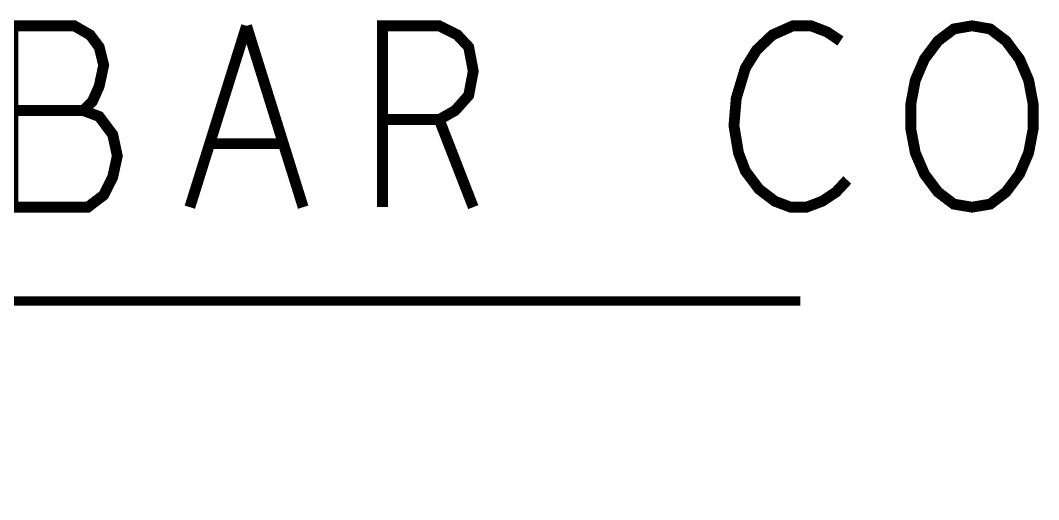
# Model space of a CAD drawing. Header units: millimetres. Extents: x 3885 to 4350, y -149 to 182.
# Drawn here: x 4123.13 to 4137.4, y 94.62 to 101.33 of the extents above; entities that cross this region are included whole.
import ezdxf

# ---------------------------------------------------------------- set-up
doc = ezdxf.new("R2010")
doc.units = ezdxf.units.MM
doc.header["$LTSCALE"] = 23.1
doc.layers.get('0').update_dxf_attribs({"linetype": 'CONTINUOUS'})

msp = doc.modelspace()

# ---------------------------------------------------------------- linework, layer by layer
for points, const_width in [([(4124.016, 100.068), (4124.143, 100.195), (4124.238, 100.407), (4124.301, 100.703), (4124.238, 100.957), (4124.111, 101.127), (4123.889, 101.254), (4123.031, 101.254), (4123.031, 98.714), (4124.079, 98.714), (4124.301, 98.883), (4124.428, 99.137), (4124.492, 99.433), (4124.428, 99.73), (4124.238, 99.984), (4124.016, 100.068), (4123.031, 100.068)], 0.152), ([(4125.508, 98.714), (4126.302, 101.254)], 0.152), ([(4126.302, 101.254), (4127.095, 98.714)], 0.152), ([(4128.207, 98.714), (4128.207, 101.254), (4129, 101.254), (4129.254, 101.127), (4129.413, 100.957), (4129.477, 100.619), (4129.413, 100.28), (4129.223, 100.068), (4129, 99.941), (4128.207, 99.941)], 0.152), ([(4134.62, 101.042), (4134.43, 101.169), (4134.207, 101.254), (4133.953, 101.254), (4133.668, 101.127), (4133.445, 100.915), (4133.287, 100.661), (4133.16, 100.238), (4133.128, 99.857), (4133.191, 99.476), (4133.287, 99.222), (4133.477, 98.968), (4133.699, 98.798), (4133.922, 98.714), (4134.144, 98.714), (4134.366, 98.798), (4134.557, 98.925), (4134.715, 99.095)], 0.152), ([(4129, 99.941), (4129.477, 98.714)], 0.152), ([(4126.81, 99.603), (4125.794, 99.603)], 0.152), ([(4115.82, 90.831), (4122.475, 97.4), (4134.057, 97.4)], 0.127)]:
    msp.add_lwpolyline(points, dxfattribs=dict(const_width=const_width))
at = {"const_width": 0.152}
msp.add_lwpolyline([(4136.462, 98.714), (4136.208, 98.756), (4135.985, 98.925), (4135.795, 99.179), (4135.668, 99.476), (4135.604, 99.814), (4135.604, 100.153), (4135.668, 100.492), (4135.795, 100.788), (4135.985, 101.042), (4136.208, 101.211), (4136.462, 101.254), (4136.716, 101.211), (4136.938, 101.042), (4137.128, 100.788), (4137.255, 100.492), (4137.319, 100.153), (4137.319, 99.814), (4137.255, 99.476), (4137.128, 99.179), (4136.938, 98.925), (4136.716, 98.756)], close=True, dxfattribs=at)

doc.saveas('drawing.dxf')
